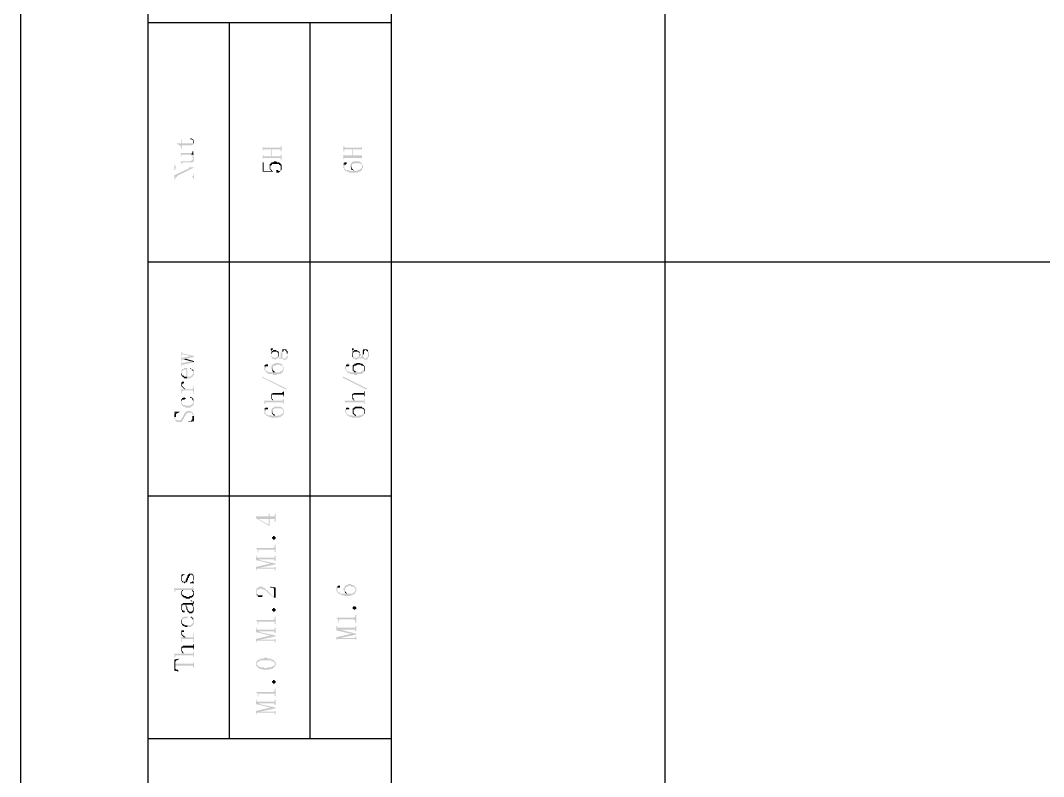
# Model space of a CAD drawing. Header units: millimetres. Extents: x 7018 to 13530, y 4187 to 5692.
# Drawn here: x 8882 to 8935.8, y 5540.1 to 5580 of the extents above; entities that cross this region are included whole.
import ezdxf

# ---------------------------------------------------------------- set-up
doc = ezdxf.new("R2010")
doc.units = ezdxf.units.MM

msp = doc.modelspace()

# ---------------------------------------------------------------- hatches: boundary and pattern name
at = {"transparency": 33554559}
for points in [[(8890.21, 5573.478), (8890.21, 5573.433), (8890.3, 5573.433), (8890.3, 5573.387), (8890.345, 5573.387), (8890.39, 5573.342), (8890.39, 5573.342), (8890.436, 5573.297), (8890.436, 5573.207), (8890.481, 5573.207), (8890.481, 5573.387), (8891.022, 5573.387), (8891.067, 5573.433), (8891.067, 5573.568), (8891.067, 5573.523), (8891.067, 5573.523), (8891.022, 5573.478), (8890.481, 5573.478), (8890.481, 5573.703), (8890.436, 5573.703), (8890.436, 5573.478)], [(8890.887, 5573.703), (8890.977, 5573.703), (8891.022, 5573.658), (8891.022, 5573.658), (8891.067, 5573.613), (8891.067, 5573.433), (8891.067, 5573.478), (8891.113, 5573.478), (8891.113, 5573.568), (8891.113, 5573.613), (8891.067, 5573.658), (8891.067, 5573.703), (8891.022, 5573.703), (8890.977, 5573.749), (8890.932, 5573.749)], [(8890.39, 5572.981), (8890.39, 5572.936), (8890.436, 5572.936), (8890.436, 5572.891), (8890.436, 5572.801), (8890.481, 5572.801), (8890.481, 5572.846), (8890.481, 5572.891), (8890.932, 5572.891), (8890.932, 5572.846), (8890.977, 5572.846), (8891.022, 5572.801), (8891.022, 5572.756), (8891.022, 5572.756), (8891.067, 5572.71), (8891.067, 5572.665), (8891.067, 5572.846), (8891.022, 5572.846), (8890.977, 5572.891), (8890.977, 5572.981)], [(8890.977, 5572.981), (8890.977, 5572.891), (8891.113, 5572.891), (8891.067, 5572.936), (8891.067, 5572.981), (8891.067, 5573.072), (8891.022, 5573.072), (8891.022, 5573.026), (8891.022, 5572.981), (8891.022, 5572.981)], [(8894.723, 5573.342), (8894.723, 5573.072), (8894.723, 5573.117), (8894.723, 5573.117), (8894.768, 5573.162), (8895.174, 5573.162), (8895.174, 5572.801), (8895.22, 5573.162), (8895.671, 5573.162), (8895.671, 5573.117), (8895.671, 5573.072), (8895.716, 5573.072), (8895.716, 5573.342), (8895.671, 5573.342), (8895.671, 5573.297), (8895.671, 5573.252), (8894.768, 5573.252), (8894.723, 5573.297)], [(8894.723, 5572.891), (8894.723, 5572.62), (8894.723, 5572.665), (8894.723, 5572.665), (8894.768, 5572.71), (8895.671, 5572.71), (8895.671, 5572.62), (8895.716, 5572.62), (8895.716, 5572.891), (8895.671, 5572.891), (8895.671, 5572.846), (8895.671, 5572.801), (8895.22, 5572.801), (8895.22, 5573.162), (8895.174, 5572.801), (8894.768, 5572.801), (8894.768, 5572.846), (8894.723, 5572.846), (8894.723, 5572.891)], [(8898.966, 5573.342), (8898.966, 5573.072), (8899.011, 5573.072), (8899.011, 5573.162), (8899.417, 5573.162), (8899.417, 5572.846), (8899.462, 5573.162), (8899.958, 5573.162), (8899.958, 5573.072), (8899.958, 5573.342), (8899.958, 5573.297), (8899.913, 5573.297), (8899.913, 5573.252), (8899.056, 5573.252), (8899.011, 5573.297), (8899.011, 5573.342), (8899.011, 5573.342)], [(8898.966, 5572.891), (8898.966, 5572.665), (8899.011, 5572.665), (8899.011, 5572.71), (8899.958, 5572.71), (8899.958, 5572.665), (8899.958, 5572.891), (8899.958, 5572.891), (8899.913, 5572.846), (8899.462, 5572.846), (8899.462, 5573.162), (8899.417, 5572.846), (8899.011, 5572.846), (8899.011, 5572.891), (8899.011, 5572.891)], [(8890.39, 5572.53), (8890.39, 5572.53), (8890.436, 5572.485), (8890.436, 5572.44), (8890.436, 5572.395), (8890.481, 5572.395), (8890.481, 5572.44), (8890.481, 5572.44), (8890.526, 5572.485), (8891.022, 5572.485), (8891.067, 5572.53), (8891.067, 5572.53), (8891.113, 5572.575), (8891.113, 5572.665), (8891.113, 5572.756), (8891.067, 5572.756), (8891.067, 5572.801), (8891.067, 5572.846), (8891.067, 5572.665), (8891.067, 5572.665), (8891.022, 5572.62), (8891.022, 5572.575), (8890.932, 5572.575), (8890.887, 5572.53)], [(8894.723, 5572.485), (8894.723, 5571.988), (8895.265, 5571.988), (8895.265, 5572.033), (8895.22, 5572.033), (8895.22, 5572.079), (8895.174, 5572.033), (8894.768, 5572.033), (8894.768, 5572.485)], [(8895.084, 5572.259), (8895.084, 5572.214), (8895.084, 5572.124), (8895.084, 5572.124), (8895.129, 5572.079), (8895.129, 5572.259), (8895.129, 5572.304), (8895.174, 5572.304), (8895.174, 5572.349), (8895.22, 5572.349), (8895.22, 5572.395), (8895.581, 5572.395), (8895.581, 5572.349), (8895.626, 5572.349), (8895.671, 5572.304), (8895.671, 5572.259), (8895.671, 5572.079), (8895.716, 5572.079), (8895.716, 5572.169), (8895.716, 5572.259), (8895.716, 5572.349), (8895.716, 5572.349), (8895.671, 5572.395), (8895.671, 5572.44), (8895.626, 5572.44), (8895.581, 5572.485), (8895.49, 5572.485), (8895.445, 5572.53), (8895.31, 5572.53), (8895.265, 5572.485), (8895.174, 5572.485), (8895.174, 5572.44), (8895.129, 5572.44), (8895.129, 5572.395), (8895.084, 5572.395), (8895.084, 5572.304), (8895.084, 5572.304)], [(8898.966, 5572.44), (8899.011, 5572.304), (8899.011, 5572.349), (8899.011, 5572.349), (8899.056, 5572.395), (8899.056, 5572.395), (8899.101, 5572.349), (8899.101, 5572.395), (8899.146, 5572.395), (8899.146, 5572.44), (8899.146, 5572.485), (8899.011, 5572.485), (8899.011, 5572.44)], [(8898.966, 5572.304), (8898.966, 5572.214), (8898.966, 5572.169), (8899.011, 5572.169), (8899.011, 5572.079), (8899.056, 5572.079), (8899.101, 5572.033), (8899.146, 5572.033), (8899.146, 5571.988), (8899.236, 5571.988), (8899.281, 5571.943), (8899.733, 5571.943), (8899.733, 5571.988), (8899.868, 5571.988), (8899.868, 5572.033), (8899.913, 5572.033), (8899.913, 5572.079), (8899.958, 5572.079), (8899.958, 5572.259), (8899.958, 5572.214), (8899.958, 5572.214), (8899.913, 5572.169), (8899.913, 5572.169), (8899.868, 5572.124), (8899.823, 5572.124), (8899.823, 5572.079), (8899.733, 5572.079), (8899.688, 5572.033), (8899.552, 5572.033), (8899.552, 5572.079), (8899.507, 5572.079), (8899.507, 5572.033), (8899.281, 5572.033), (8899.281, 5572.079), (8899.101, 5572.079), (8899.101, 5572.124), (8899.056, 5572.124), (8899.056, 5572.169), (8899.011, 5572.169), (8899.011, 5572.259), (8899.011, 5572.304), (8898.966, 5572.44), (8898.966, 5572.349), (8898.966, 5572.349)], [(8899.327, 5572.259), (8899.327, 5572.214), (8899.327, 5572.214), (8899.372, 5572.169), (8899.372, 5572.124), (8899.372, 5572.124), (8899.417, 5572.259), (8899.417, 5572.304), (8899.417, 5572.395), (8899.507, 5572.395), (8899.507, 5572.44), (8899.868, 5572.44), (8899.868, 5572.395), (8899.913, 5572.395), (8899.958, 5572.349), (8899.958, 5572.304), (8899.958, 5572.124), (8899.958, 5572.169), (8900.004, 5572.214), (8900.004, 5572.259), (8900.004, 5572.349), (8899.958, 5572.349), (8899.958, 5572.395), (8899.958, 5572.395), (8899.913, 5572.44), (8899.913, 5572.485), (8899.868, 5572.485), (8899.823, 5572.53), (8899.462, 5572.53), (8899.462, 5572.485), (8899.417, 5572.485), (8899.372, 5572.44), (8899.372, 5572.395), (8899.327, 5572.349), (8899.327, 5572.304)], [(8890.075, 5572.349), (8890.075, 5572.079), (8890.12, 5572.079), (8890.12, 5572.169), (8890.12, 5572.169), (8890.165, 5572.214), (8890.842, 5572.214), (8890.842, 5572.169), (8891.113, 5572.214), (8890.165, 5572.214), (8890.12, 5572.259), (8890.12, 5572.349)], [(8890.075, 5571.808), (8890.075, 5571.582), (8890.12, 5571.582), (8890.12, 5571.672), (8890.12, 5571.672), (8890.165, 5571.718), (8890.21, 5571.763), (8891.113, 5572.214), (8890.842, 5572.169)], [(8895.129, 5572.079), (8895.129, 5572.079), (8895.174, 5572.033), (8895.174, 5572.033), (8895.22, 5572.079), (8895.174, 5572.079), (8895.174, 5572.124), (8895.129, 5572.124), (8895.129, 5572.214), (8895.129, 5572.214)], [(8895.445, 5571.988), (8895.445, 5571.943), (8895.581, 5571.943), (8895.626, 5571.988), (8895.626, 5571.988), (8895.671, 5572.033), (8895.671, 5572.214), (8895.671, 5572.169), (8895.671, 5572.079), (8895.671, 5572.079), (8895.626, 5572.033), (8895.536, 5572.033), (8895.536, 5572.079), (8895.445, 5572.079), (8895.445, 5572.033)], [(8899.372, 5572.124), (8899.417, 5572.079), (8899.462, 5572.079), (8899.507, 5572.033), (8899.507, 5572.079), (8899.507, 5572.079), (8899.462, 5572.124), (8899.462, 5572.124), (8899.417, 5572.169), (8899.417, 5572.259), (8899.417, 5572.259)], [(8890.165, 5571.718), (8891.022, 5571.718), (8891.067, 5571.672), (8891.067, 5571.582), (8891.113, 5571.582), (8891.113, 5571.853), (8891.067, 5571.853), (8891.067, 5571.763), (8891.022, 5571.763), (8891.022, 5571.718), (8890.21, 5571.718), (8890.21, 5571.763)], [(8890.436, 5562.511), (8890.436, 5562.285), (8890.481, 5562.285), (8890.481, 5562.33), (8890.481, 5562.375), (8890.526, 5562.375), (8890.932, 5562.285), (8890.932, 5562.285), (8891.113, 5562.24), (8891.113, 5562.285), (8890.526, 5562.42), (8890.526, 5562.42), (8890.481, 5562.465), (8890.481, 5562.511)], [(8890.436, 5562.24), (8890.436, 5562.014), (8890.481, 5562.014), (8890.481, 5562.059), (8890.481, 5562.104), (8890.571, 5562.104), (8890.661, 5562.15), (8891.113, 5562.24), (8890.932, 5562.285), (8890.526, 5562.195), (8890.481, 5562.195), (8890.481, 5562.24), (8890.481, 5562.24)], [(8895.129, 5562.646), (8895.129, 5562.646), (8895.174, 5562.601), (8895.174, 5562.556), (8895.22, 5562.511), (8895.22, 5562.601), (8895.22, 5562.601), (8895.265, 5562.646), (8895.265, 5562.691), (8895.174, 5562.691)], [(8895.174, 5562.24), (8895.22, 5562.195), (8895.22, 5562.15), (8895.31, 5562.15), (8895.355, 5562.104), (8895.4, 5562.104), (8895.445, 5562.15), (8895.49, 5562.15), (8895.536, 5562.195), (8895.581, 5562.195), (8895.581, 5562.15), (8895.716, 5562.15), (8895.716, 5562.195), (8895.761, 5562.195), (8895.761, 5562.15), (8895.761, 5562.15), (8895.806, 5562.104), (8895.851, 5562.104), (8895.897, 5562.059), (8895.897, 5562.104), (8895.942, 5562.104), (8895.987, 5562.15), (8895.987, 5562.15), (8896.032, 5562.195), (8896.032, 5562.24), (8896.032, 5562.375), (8896.032, 5562.42), (8896.032, 5562.511), (8896.032, 5562.556), (8896.032, 5562.375), (8896.032, 5562.33), (8895.987, 5562.285), (8895.987, 5562.24), (8895.987, 5562.24), (8895.942, 5562.195), (8895.942, 5562.195), (8895.897, 5562.15), (8895.806, 5562.15), (8895.806, 5562.195), (8895.761, 5562.195), (8895.761, 5562.24), (8895.761, 5562.646), (8895.716, 5562.601), (8895.716, 5562.511), (8895.716, 5562.465), (8895.671, 5562.465), (8895.671, 5562.375), (8895.671, 5562.33), (8895.671, 5562.24), (8895.671, 5562.195), (8895.581, 5562.195), (8895.581, 5562.24), (8895.536, 5562.24), (8895.536, 5562.375), (8895.536, 5562.33), (8895.536, 5562.285), (8895.536, 5562.285), (8895.49, 5562.24), (8895.445, 5562.24), (8895.445, 5562.195), (8895.31, 5562.195), (8895.265, 5562.24), (8895.22, 5562.24), (8895.22, 5562.285), (8895.22, 5562.285), (8895.174, 5562.33), (8895.174, 5562.375)], [(8895.174, 5562.375), (8895.174, 5562.33), (8895.174, 5562.24), (8895.174, 5562.375), (8895.174, 5562.375), (8895.22, 5562.42), (8895.22, 5562.465), (8895.22, 5562.465), (8895.265, 5562.511), (8895.49, 5562.511), (8895.49, 5562.465), (8895.536, 5562.465), (8895.536, 5562.375), (8895.536, 5562.24), (8895.581, 5562.285), (8895.581, 5562.375), (8895.581, 5562.465), (8895.581, 5562.465), (8895.536, 5562.511), (8895.536, 5562.556), (8895.445, 5562.556), (8895.445, 5562.601), (8895.265, 5562.601), (8895.265, 5562.556), (8895.22, 5562.556), (8895.22, 5562.601), (8895.22, 5562.511), (8895.174, 5562.511), (8895.174, 5562.465)], [(8895.761, 5562.646), (8895.761, 5562.24), (8895.761, 5562.285), (8895.761, 5562.375), (8895.761, 5562.42), (8895.761, 5562.511), (8895.806, 5562.511), (8895.806, 5562.556), (8895.806, 5562.556), (8895.851, 5562.601), (8895.897, 5562.601), (8895.942, 5562.556), (8895.942, 5562.556), (8895.987, 5562.511), (8895.987, 5562.42), (8896.032, 5562.42), (8896.032, 5562.375), (8896.032, 5562.556), (8895.987, 5562.556), (8895.987, 5562.601), (8895.987, 5562.601), (8895.942, 5562.646)], [(8899.417, 5562.646), (8899.417, 5562.601), (8899.417, 5562.601), (8899.462, 5562.556), (8899.462, 5562.511), (8899.462, 5562.601), (8899.507, 5562.601), (8899.507, 5562.646), (8899.507, 5562.691), (8899.417, 5562.691)], [(8899.417, 5562.375), (8899.417, 5562.33), (8899.417, 5562.24), (8899.462, 5562.24), (8899.462, 5562.375), (8899.462, 5562.465), (8899.507, 5562.465), (8899.507, 5562.511), (8899.733, 5562.511), (8899.778, 5562.465), (8899.778, 5562.465), (8899.823, 5562.42), (8899.823, 5562.375), (8899.823, 5562.24), (8899.823, 5562.285), (8899.823, 5562.285), (8899.868, 5562.33), (8899.868, 5562.375), (8899.868, 5562.375), (8899.823, 5562.42), (8899.823, 5562.465), (8899.823, 5562.511), (8899.778, 5562.511), (8899.778, 5562.556), (8899.733, 5562.556), (8899.688, 5562.601), (8899.552, 5562.601), (8899.507, 5562.556), (8899.462, 5562.556), (8899.462, 5562.601), (8899.462, 5562.511), (8899.462, 5562.465), (8899.417, 5562.465)], [(8899.462, 5562.24), (8899.462, 5562.195), (8899.462, 5562.195), (8899.507, 5562.15), (8899.597, 5562.15), (8899.597, 5562.104), (8899.688, 5562.104), (8899.688, 5562.15), (8899.778, 5562.15), (8899.778, 5562.195), (8899.823, 5562.195), (8899.823, 5562.15), (8899.958, 5562.15), (8900.004, 5562.195), (8900.004, 5562.15), (8900.049, 5562.15), (8900.049, 5562.104), (8900.139, 5562.104), (8900.139, 5562.059), (8900.184, 5562.104), (8900.229, 5562.104), (8900.229, 5562.15), (8900.274, 5562.15), (8900.274, 5562.195), (8900.274, 5562.24), (8900.32, 5562.24), (8900.32, 5562.375), (8900.32, 5562.42), (8900.32, 5562.511), (8900.274, 5562.511), (8900.274, 5562.556), (8900.274, 5562.375), (8900.274, 5562.285), (8900.274, 5562.285), (8900.229, 5562.24), (8900.229, 5562.195), (8900.184, 5562.195), (8900.184, 5562.15), (8900.094, 5562.15), (8900.049, 5562.195), (8900.049, 5562.24), (8900.004, 5562.24), (8900.004, 5562.646), (8900.004, 5562.601), (8900.004, 5562.601), (8899.958, 5562.556), (8899.958, 5562.511), (8899.958, 5562.465), (8899.958, 5562.375), (8899.958, 5562.33), (8899.958, 5562.33), (8899.913, 5562.285), (8899.913, 5562.24), (8899.913, 5562.195), (8899.868, 5562.195), (8899.823, 5562.24), (8899.823, 5562.375), (8899.823, 5562.33), (8899.823, 5562.33), (8899.778, 5562.285), (8899.778, 5562.24), (8899.733, 5562.24), (8899.688, 5562.195), (8899.552, 5562.195), (8899.552, 5562.24), (8899.507, 5562.24), (8899.462, 5562.285), (8899.462, 5562.375)], [(8900.004, 5562.646), (8900.004, 5562.24), (8900.004, 5562.285), (8900.004, 5562.375), (8900.049, 5562.375), (8900.049, 5562.42), (8900.049, 5562.511), (8900.049, 5562.556), (8900.094, 5562.556), (8900.094, 5562.601), (8900.184, 5562.601), (8900.184, 5562.556), (8900.229, 5562.556), (8900.229, 5562.511), (8900.274, 5562.511), (8900.274, 5562.42), (8900.274, 5562.375), (8900.274, 5562.556), (8900.274, 5562.601), (8900.229, 5562.601), (8900.229, 5562.646), (8900.049, 5562.646)], [(8890.436, 5561.969), (8890.436, 5561.743), (8890.481, 5561.743), (8890.481, 5561.788), (8890.481, 5561.834), (8890.571, 5561.834), (8891.113, 5561.969), (8890.932, 5562.014), (8890.526, 5561.924), (8890.481, 5561.924), (8890.481, 5561.969), (8890.481, 5561.969)], [(8890.571, 5562.104), (8890.932, 5562.014), (8890.932, 5562.014), (8891.113, 5561.969), (8891.113, 5562.014), (8890.661, 5562.15)], [(8894.813, 5561.788), (8894.859, 5561.653), (8894.859, 5561.698), (8894.859, 5561.743), (8894.994, 5561.743), (8894.994, 5561.788), (8894.994, 5561.834), (8894.994, 5561.834), (8894.949, 5561.879), (8894.949, 5561.879), (8894.904, 5561.834), (8894.859, 5561.834)], [(8894.813, 5561.698), (8894.813, 5561.608), (8894.813, 5561.563), (8894.813, 5561.563), (8894.859, 5561.518), (8894.859, 5561.473), (8894.904, 5561.473), (8894.904, 5561.427), (8894.949, 5561.427), (8894.949, 5561.382), (8895.039, 5561.382), (8895.039, 5561.337), (8895.265, 5561.337), (8895.31, 5561.292), (8895.445, 5561.292), (8895.49, 5561.337), (8895.671, 5561.337), (8895.671, 5561.382), (8895.716, 5561.382), (8895.761, 5561.427), (8895.761, 5561.427), (8895.806, 5561.473), (8895.806, 5561.653), (8895.806, 5561.608), (8895.806, 5561.563), (8895.761, 5561.563), (8895.761, 5561.518), (8895.716, 5561.518), (8895.716, 5561.473), (8895.626, 5561.473), (8895.626, 5561.427), (8895.4, 5561.427), (8895.355, 5561.473), (8895.355, 5561.427), (8895.039, 5561.427), (8894.994, 5561.473), (8894.949, 5561.473), (8894.904, 5561.518), (8894.904, 5561.518), (8894.859, 5561.563), (8894.859, 5561.653), (8894.859, 5561.653), (8894.813, 5561.788)], [(8895.174, 5561.653), (8895.174, 5561.563), (8895.22, 5561.563), (8895.22, 5561.518), (8895.22, 5561.473), (8895.265, 5561.653), (8895.265, 5561.743), (8895.265, 5561.743), (8895.31, 5561.788), (8895.4, 5561.788), (8895.445, 5561.834), (8895.626, 5561.834), (8895.671, 5561.788), (8895.761, 5561.788), (8895.761, 5561.743), (8895.806, 5561.743), (8895.806, 5561.653), (8895.806, 5561.473), (8895.806, 5561.563), (8895.851, 5561.563), (8895.851, 5561.653), (8895.851, 5561.698), (8895.851, 5561.698), (8895.806, 5561.743), (8895.806, 5561.788), (8895.761, 5561.788), (8895.761, 5561.834), (8895.716, 5561.834), (8895.716, 5561.879), (8895.626, 5561.879), (8895.581, 5561.924), (8895.4, 5561.924), (8895.355, 5561.879), (8895.31, 5561.879), (8895.265, 5561.834), (8895.22, 5561.834), (8895.22, 5561.788), (8895.22, 5561.788), (8895.174, 5561.743), (8895.174, 5561.698), (8895.174, 5561.698)], [(8899.056, 5561.698), (8899.056, 5561.608), (8899.056, 5561.608), (8899.101, 5561.563), (8899.101, 5561.518), (8899.146, 5561.518), (8899.146, 5561.473), (8899.146, 5561.473), (8899.191, 5561.427), (8899.191, 5561.427), (8899.236, 5561.382), (8899.281, 5561.382), (8899.327, 5561.337), (8899.507, 5561.337), (8899.552, 5561.292), (8899.688, 5561.292), (8899.733, 5561.337), (8899.913, 5561.337), (8899.958, 5561.382), (8900.004, 5561.382), (8900.004, 5561.427), (8900.049, 5561.427), (8900.049, 5561.473), (8900.049, 5561.653), (8900.049, 5561.608), (8900.049, 5561.563), (8900.049, 5561.563), (8900.004, 5561.518), (8900.004, 5561.518), (8899.958, 5561.473), (8899.913, 5561.473), (8899.868, 5561.427), (8899.643, 5561.427), (8899.643, 5561.473), (8899.597, 5561.427), (8899.281, 5561.427), (8899.281, 5561.473), (8899.191, 5561.473), (8899.191, 5561.518), (8899.146, 5561.518), (8899.146, 5561.563), (8899.101, 5561.563), (8899.101, 5561.653), (8899.101, 5561.788), (8899.101, 5561.788), (8899.056, 5561.743)], [(8899.101, 5561.788), (8899.101, 5561.653), (8899.101, 5561.698), (8899.101, 5561.743), (8899.236, 5561.743), (8899.281, 5561.788), (8899.281, 5561.834), (8899.236, 5561.834), (8899.236, 5561.879), (8899.191, 5561.879), (8899.191, 5561.834), (8899.101, 5561.834)], [(8899.462, 5561.653), (8899.462, 5561.563), (8899.462, 5561.518), (8899.507, 5561.518), (8899.507, 5561.473), (8899.507, 5561.653), (8899.507, 5561.743), (8899.552, 5561.743), (8899.552, 5561.788), (8899.643, 5561.788), (8899.688, 5561.834), (8899.868, 5561.834), (8899.913, 5561.788), (8900.004, 5561.788), (8900.049, 5561.743), (8900.049, 5561.653), (8900.049, 5561.473), (8900.094, 5561.518), (8900.094, 5561.563), (8900.094, 5561.653), (8900.094, 5561.698), (8900.094, 5561.743), (8900.094, 5561.743), (8900.049, 5561.788), (8900.049, 5561.788), (8900.004, 5561.834), (8900.004, 5561.834), (8899.958, 5561.879), (8899.868, 5561.879), (8899.868, 5561.924), (8899.643, 5561.924), (8899.643, 5561.879), (8899.552, 5561.879), (8899.552, 5561.834), (8899.507, 5561.834), (8899.462, 5561.788), (8899.462, 5561.698), (8899.462, 5561.698)], [(8890.436, 5561.518), (8890.436, 5561.382), (8890.436, 5561.427), (8890.481, 5561.427), (8890.481, 5561.473), (8890.481, 5561.518), (8890.526, 5561.518), (8890.571, 5561.563), (8890.706, 5561.563), (8890.706, 5561.202), (8890.752, 5561.112), (8890.932, 5561.112), (8890.932, 5561.157), (8890.977, 5561.157), (8891.022, 5561.202), (8891.022, 5561.202), (8891.067, 5561.247), (8891.067, 5561.292), (8891.113, 5561.292), (8891.113, 5561.382), (8891.113, 5561.427), (8891.113, 5561.473), (8891.067, 5561.518), (8891.067, 5561.563), (8891.067, 5561.427), (8891.067, 5561.337), (8891.022, 5561.337), (8891.022, 5561.292), (8891.022, 5561.292), (8890.977, 5561.247), (8890.932, 5561.247), (8890.932, 5561.202), (8890.752, 5561.202), (8890.752, 5561.653), (8890.571, 5561.653), (8890.571, 5561.608), (8890.481, 5561.608), (8890.481, 5561.563), (8890.481, 5561.563)], [(8890.436, 5561.382), (8890.436, 5561.292), (8890.436, 5561.247), (8890.481, 5561.247), (8890.481, 5561.202), (8890.526, 5561.202), (8890.526, 5561.157), (8890.571, 5561.157), (8890.571, 5561.112), (8890.752, 5561.112), (8890.706, 5561.202), (8890.571, 5561.202), (8890.571, 5561.247), (8890.526, 5561.247), (8890.481, 5561.292), (8890.481, 5561.382), (8890.436, 5561.382), (8890.436, 5561.518), (8890.436, 5561.473), (8890.436, 5561.427)], [(8890.887, 5561.608), (8890.977, 5561.608), (8890.977, 5561.563), (8891.022, 5561.563), (8891.022, 5561.518), (8891.022, 5561.518), (8891.067, 5561.473), (8891.067, 5561.427), (8891.067, 5561.563), (8891.022, 5561.563), (8891.022, 5561.608), (8890.977, 5561.608), (8890.932, 5561.653), (8890.932, 5561.653)], [(8895.987, 5560.57), (8895.942, 5560.525), (8894.678, 5561.157), (8894.678, 5561.202)], [(8895.22, 5561.473), (8895.265, 5561.473), (8895.265, 5561.427), (8895.355, 5561.427), (8895.355, 5561.473), (8895.31, 5561.473), (8895.31, 5561.518), (8895.265, 5561.518), (8895.265, 5561.608), (8895.265, 5561.653)], [(8900.229, 5560.57), (8900.184, 5560.525), (8898.92, 5561.157), (8898.966, 5561.202)], [(8899.507, 5561.473), (8899.507, 5561.473), (8899.552, 5561.427), (8899.597, 5561.427), (8899.643, 5561.473), (8899.597, 5561.473), (8899.552, 5561.518), (8899.552, 5561.518), (8899.507, 5561.563), (8899.507, 5561.608), (8899.507, 5561.653)], [(8890.39, 5560.525), (8890.39, 5560.525), (8890.436, 5560.48), (8890.436, 5560.435), (8890.436, 5560.344), (8890.436, 5560.299), (8890.481, 5560.299), (8890.481, 5560.435), (8890.481, 5560.435), (8890.526, 5560.48), (8891.022, 5560.48), (8891.067, 5560.435), (8891.067, 5560.299), (8891.113, 5560.299), (8891.113, 5560.705), (8891.067, 5560.705), (8891.067, 5560.57), (8891.022, 5560.57), (8891.022, 5560.525), (8890.706, 5560.525), (8890.661, 5560.57), (8890.616, 5560.57), (8890.616, 5560.525)], [(8890.436, 5560.796), (8890.436, 5560.75), (8890.436, 5560.705), (8890.481, 5560.66), (8890.481, 5560.796), (8890.481, 5560.796), (8890.526, 5560.841), (8890.571, 5560.841), (8890.571, 5560.886), (8890.571, 5560.931), (8890.481, 5560.931), (8890.436, 5560.886), (8890.436, 5560.841)], [(8890.481, 5560.66), (8890.481, 5560.66), (8890.526, 5560.615), (8890.526, 5560.615), (8890.571, 5560.57), (8890.571, 5560.57), (8890.616, 5560.525), (8890.616, 5560.57), (8890.616, 5560.57), (8890.571, 5560.615), (8890.571, 5560.615), (8890.526, 5560.66), (8890.526, 5560.66), (8890.481, 5560.705), (8890.481, 5560.75), (8890.481, 5560.796)], [(8890.436, 5559.893), (8890.436, 5559.803), (8890.436, 5559.758), (8890.436, 5559.893), (8890.436, 5559.893), (8890.481, 5559.938), (8890.481, 5559.983), (8890.616, 5559.983), (8890.616, 5560.028), (8890.661, 5560.028), (8890.661, 5560.073), (8890.616, 5560.073), (8890.616, 5560.119), (8890.571, 5560.119), (8890.526, 5560.073), (8890.481, 5560.073), (8890.481, 5560.028), (8890.436, 5560.028), (8890.436, 5559.938), (8890.436, 5559.938)], [(8890.887, 5560.119), (8890.887, 5560.119), (8890.932, 5560.073), (8890.977, 5560.073), (8891.022, 5560.028), (8891.022, 5559.983), (8891.067, 5559.938), (8891.067, 5559.893), (8891.067, 5560.028), (8891.022, 5560.073), (8891.022, 5560.073), (8890.977, 5560.119), (8890.932, 5560.119), (8890.887, 5560.164)], [(8895.174, 5560.164), (8895.174, 5560.119), (8895.174, 5560.028), (8895.174, 5560.028), (8895.22, 5559.983), (8895.22, 5559.983), (8895.265, 5559.938), (8895.265, 5559.983), (8895.265, 5560.028), (8895.22, 5560.028), (8895.22, 5560.073), (8895.22, 5560.299), (8895.174, 5560.299), (8895.174, 5560.254), (8895.174, 5560.209)], [(8895.22, 5560.299), (8895.22, 5560.164), (8895.22, 5560.209), (8895.22, 5560.254), (8895.806, 5560.254), (8895.806, 5560.164), (8895.851, 5560.164), (8895.851, 5560.435), (8895.806, 5560.435), (8895.806, 5560.389), (8895.761, 5560.389), (8895.761, 5560.344), (8895.265, 5560.344)], [(8899.417, 5560.164), (8899.417, 5560.119), (8899.417, 5560.073), (8899.462, 5560.028), (8899.462, 5559.983), (8899.507, 5559.983), (8899.507, 5559.938), (8899.552, 5559.938), (8899.552, 5559.983), (8899.507, 5559.983), (8899.507, 5560.028), (8899.507, 5560.073), (8899.462, 5560.073), (8899.462, 5560.299), (8899.462, 5560.299), (8899.417, 5560.254), (8899.417, 5560.209)], [(8899.462, 5560.299), (8899.462, 5560.164), (8899.462, 5560.209), (8899.462, 5560.209), (8899.507, 5560.254), (8900.049, 5560.254), (8900.049, 5560.164), (8900.094, 5560.164), (8900.094, 5560.435), (8900.049, 5560.435), (8900.049, 5560.389), (8900.049, 5560.344), (8899.507, 5560.344), (8899.507, 5560.299)], [(8890.436, 5559.758), (8890.481, 5559.712), (8890.481, 5559.667), (8890.526, 5559.667), (8890.526, 5559.622), (8890.616, 5559.622), (8890.661, 5559.577), (8890.932, 5559.577), (8890.932, 5559.622), (8890.977, 5559.622), (8891.022, 5559.667), (8891.067, 5559.667), (8891.067, 5559.712), (8891.067, 5559.758), (8891.113, 5559.803), (8891.113, 5559.893), (8891.113, 5559.983), (8891.067, 5559.983), (8891.067, 5560.028), (8891.067, 5559.893), (8891.067, 5559.848), (8891.067, 5559.803), (8891.022, 5559.758), (8890.977, 5559.758), (8890.977, 5559.712), (8890.932, 5559.712), (8890.887, 5559.667), (8890.661, 5559.667), (8890.616, 5559.712), (8890.526, 5559.712), (8890.526, 5559.758), (8890.481, 5559.758), (8890.481, 5559.803), (8890.481, 5559.848), (8890.436, 5559.893)], [(8894.768, 5559.938), (8894.768, 5559.893), (8894.813, 5559.893), (8894.813, 5559.848), (8894.813, 5559.758), (8894.859, 5559.758), (8894.859, 5559.803), (8894.859, 5559.848), (8895.806, 5559.848), (8895.806, 5559.758), (8895.851, 5559.758), (8895.851, 5560.028), (8895.806, 5560.028), (8895.806, 5559.983), (8895.806, 5559.983), (8895.761, 5559.938), (8895.31, 5559.938), (8895.265, 5559.983), (8895.265, 5559.938)], [(8894.813, 5559.532), (8894.859, 5559.396), (8894.859, 5559.442), (8894.859, 5559.487), (8894.994, 5559.487), (8894.994, 5559.532), (8894.994, 5559.577), (8894.859, 5559.577), (8894.859, 5559.532)], [(8894.813, 5559.396), (8894.813, 5559.306), (8894.813, 5559.261), (8894.859, 5559.261), (8894.859, 5559.216), (8894.859, 5559.216), (8894.904, 5559.171), (8894.904, 5559.171), (8894.949, 5559.126), (8894.994, 5559.126), (8895.039, 5559.081), (8895.129, 5559.081), (8895.174, 5559.035), (8895.536, 5559.035), (8895.581, 5559.081), (8895.671, 5559.081), (8895.716, 5559.126), (8895.716, 5559.126), (8895.761, 5559.171), (8895.806, 5559.171), (8895.806, 5559.351), (8895.806, 5559.306), (8895.806, 5559.306), (8895.761, 5559.261), (8895.761, 5559.261), (8895.716, 5559.216), (8895.671, 5559.216), (8895.671, 5559.171), (8895.536, 5559.171), (8895.49, 5559.126), (8895.4, 5559.126), (8895.4, 5559.171), (8895.355, 5559.171), (8895.355, 5559.126), (8895.22, 5559.126), (8895.174, 5559.171), (8894.994, 5559.171), (8894.949, 5559.216), (8894.904, 5559.216), (8894.904, 5559.261), (8894.859, 5559.306), (8894.859, 5559.351), (8894.859, 5559.396), (8894.813, 5559.532), (8894.813, 5559.487), (8894.813, 5559.442)], [(8895.174, 5559.396), (8895.174, 5559.306), (8895.174, 5559.306), (8895.22, 5559.261), (8895.22, 5559.216), (8895.22, 5559.216), (8895.265, 5559.396), (8895.265, 5559.442), (8895.265, 5559.487), (8895.31, 5559.487), (8895.355, 5559.532), (8895.716, 5559.532), (8895.716, 5559.487), (8895.761, 5559.487), (8895.806, 5559.442), (8895.806, 5559.216), (8895.806, 5559.261), (8895.806, 5559.261), (8895.851, 5559.306), (8895.851, 5559.396), (8895.851, 5559.442), (8895.806, 5559.442), (8895.806, 5559.532), (8895.761, 5559.532), (8895.761, 5559.577), (8895.716, 5559.577), (8895.671, 5559.622), (8895.31, 5559.622), (8895.31, 5559.577), (8895.265, 5559.577), (8895.22, 5559.532), (8895.22, 5559.487), (8895.174, 5559.487)], [(8899.011, 5559.938), (8899.011, 5559.938), (8899.056, 5559.893), (8899.056, 5559.848), (8899.101, 5559.848), (8899.101, 5559.758), (8899.101, 5559.803), (8899.101, 5559.803), (8899.146, 5559.848), (8900.049, 5559.848), (8900.049, 5559.758), (8900.094, 5559.758), (8900.094, 5560.028), (8900.049, 5560.028), (8900.049, 5559.983), (8900.049, 5559.938), (8899.552, 5559.938), (8899.552, 5559.983), (8899.552, 5559.938)], [(8899.056, 5559.396), (8899.056, 5559.306), (8899.101, 5559.306), (8899.101, 5559.261), (8899.101, 5559.261), (8899.146, 5559.216), (8899.146, 5559.171), (8899.191, 5559.171), (8899.191, 5559.126), (8899.281, 5559.126), (8899.281, 5559.081), (8899.417, 5559.081), (8899.417, 5559.035), (8899.823, 5559.035), (8899.823, 5559.081), (8899.958, 5559.081), (8899.958, 5559.126), (8900.004, 5559.126), (8900.004, 5559.171), (8900.049, 5559.171), (8900.049, 5559.351), (8900.049, 5559.306), (8900.049, 5559.261), (8900.004, 5559.261), (8900.004, 5559.216), (8899.958, 5559.216), (8899.913, 5559.171), (8899.778, 5559.171), (8899.778, 5559.126), (8899.688, 5559.126), (8899.643, 5559.171), (8899.643, 5559.171), (8899.597, 5559.126), (8899.462, 5559.126), (8899.462, 5559.171), (8899.236, 5559.171), (8899.236, 5559.216), (8899.191, 5559.216), (8899.146, 5559.261), (8899.146, 5559.306), (8899.101, 5559.306), (8899.101, 5559.351), (8899.101, 5559.532), (8899.101, 5559.487), (8899.056, 5559.487), (8899.056, 5559.442)], [(8899.101, 5559.532), (8899.101, 5559.396), (8899.101, 5559.442), (8899.101, 5559.442), (8899.146, 5559.487), (8899.281, 5559.487), (8899.281, 5559.532), (8899.281, 5559.532), (8899.236, 5559.577), (8899.146, 5559.577)], [(8899.462, 5559.396), (8899.462, 5559.306), (8899.462, 5559.261), (8899.462, 5559.261), (8899.507, 5559.216), (8899.507, 5559.396), (8899.507, 5559.442), (8899.507, 5559.442), (8899.552, 5559.487), (8899.597, 5559.487), (8899.597, 5559.532), (8899.958, 5559.532), (8900.004, 5559.487), (8900.049, 5559.487), (8900.049, 5559.442), (8900.049, 5559.216), (8900.094, 5559.261), (8900.094, 5559.306), (8900.094, 5559.396), (8900.094, 5559.442), (8900.094, 5559.487), (8900.049, 5559.532), (8900.049, 5559.532), (8900.004, 5559.577), (8899.958, 5559.577), (8899.958, 5559.622), (8899.597, 5559.622), (8899.552, 5559.577), (8899.507, 5559.577), (8899.507, 5559.532), (8899.462, 5559.532), (8899.462, 5559.487)], [(8890.075, 5559.081), (8890.075, 5558.99), (8890.075, 5558.99), (8890.12, 5558.945), (8890.12, 5558.9), (8890.12, 5558.9), (8890.165, 5558.855), (8890.165, 5558.855), (8890.21, 5558.81), (8890.436, 5558.81), (8890.481, 5558.855), (8890.481, 5558.9), (8890.526, 5558.9), (8890.526, 5558.945), (8890.526, 5558.945), (8890.571, 5558.99), (8890.571, 5559.035), (8890.616, 5559.081), (8890.616, 5559.126), (8890.661, 5559.126), (8890.661, 5559.216), (8890.706, 5559.216), (8890.706, 5559.261), (8890.752, 5559.261), (8890.752, 5559.306), (8890.977, 5559.306), (8890.977, 5559.261), (8891.022, 5559.261), (8891.022, 5559.216), (8891.067, 5559.216), (8891.067, 5559.126), (8891.067, 5558.945), (8891.067, 5558.99), (8891.113, 5559.035), (8891.113, 5559.126), (8891.113, 5559.216), (8891.067, 5559.216), (8891.067, 5559.261), (8891.067, 5559.261), (8891.022, 5559.306), (8891.022, 5559.351), (8890.932, 5559.351), (8890.932, 5559.396), (8890.752, 5559.396), (8890.706, 5559.351), (8890.661, 5559.351), (8890.661, 5559.306), (8890.616, 5559.306), (8890.616, 5559.261), (8890.571, 5559.261), (8890.571, 5559.171), (8890.526, 5559.171), (8890.526, 5559.081), (8890.481, 5559.035), (8890.481, 5558.99), (8890.436, 5558.99), (8890.436, 5558.945), (8890.436, 5558.945), (8890.39, 5558.9), (8890.21, 5558.9), (8890.165, 5558.945), (8890.12, 5558.945), (8890.12, 5559.035), (8890.12, 5559.216), (8890.075, 5559.216), (8890.075, 5559.126), (8890.075, 5559.126)], [(8890.075, 5559.351), (8890.075, 5559.306), (8890.12, 5559.306), (8890.12, 5559.126), (8890.12, 5559.216), (8890.165, 5559.216), (8890.165, 5559.261), (8890.21, 5559.261), (8890.255, 5559.306), (8890.3, 5559.306), (8890.345, 5559.351), (8890.3, 5559.351)], [(8890.797, 5558.81), (8890.797, 5558.81), (8891.113, 5558.855), (8891.113, 5558.855), (8891.067, 5558.9), (8891.067, 5559.035), (8891.067, 5558.99), (8891.022, 5558.99), (8891.022, 5558.945), (8890.977, 5558.945), (8890.977, 5558.9), (8890.977, 5558.9), (8890.932, 5558.855), (8890.842, 5558.855)], [(8895.22, 5559.216), (8895.265, 5559.216), (8895.265, 5559.171), (8895.31, 5559.171), (8895.355, 5559.126), (8895.355, 5559.216), (8895.31, 5559.216), (8895.265, 5559.261), (8895.265, 5559.306), (8895.265, 5559.396)], [(8899.507, 5559.216), (8899.507, 5559.216), (8899.552, 5559.171), (8899.552, 5559.171), (8899.597, 5559.126), (8899.643, 5559.171), (8899.597, 5559.216), (8899.552, 5559.216), (8899.552, 5559.261), (8899.552, 5559.261), (8899.507, 5559.306), (8899.507, 5559.396)], [(8894.362, 5553.845), (8894.362, 5553.755), (8895.039, 5553.349), (8895.084, 5553.349), (8895.084, 5553.71), (8895.355, 5553.71), (8895.355, 5553.574), (8895.4, 5553.574), (8895.4, 5553.981), (8895.355, 5553.981), (8895.355, 5553.89), (8895.355, 5553.845), (8895.084, 5553.845), (8895.084, 5553.981), (8895.039, 5553.981), (8895.039, 5553.394), (8894.497, 5553.71), (8894.497, 5553.71)], [(8894.362, 5553.845), (8894.497, 5553.71), (8895.039, 5553.71), (8895.039, 5553.394), (8895.039, 5553.845)], [(8895.4, 5552.717), (8895.4, 5552.672), (8895.4, 5552.672), (8895.355, 5552.627), (8895.265, 5552.627), (8895.265, 5552.672), (8895.22, 5552.672), (8895.22, 5552.717), (8895.22, 5552.762), (8895.265, 5552.762), (8895.265, 5552.807), (8895.355, 5552.807), (8895.355, 5552.762), (8895.4, 5552.762), (8895.4, 5552.717)], [(8894.362, 5552.175), (8894.362, 5552.175), (8894.407, 5552.13), (8894.407, 5552.13), (8894.452, 5552.085), (8894.452, 5552.04), (8894.452, 5551.95), (8894.497, 5551.95), (8894.497, 5552.085), (8895.355, 5552.085), (8895.355, 5552.04), (8895.355, 5551.95), (8895.4, 5551.95), (8895.4, 5552.356), (8895.355, 5552.356), (8895.355, 5552.266), (8895.355, 5552.22), (8895.31, 5552.22), (8895.265, 5552.175)], [(8894.362, 5551.769), (8894.362, 5551.543), (8895.129, 5551.363), (8895.129, 5551.363), (8895.4, 5551.318), (8895.4, 5551.363), (8894.543, 5551.543), (8894.543, 5551.589), (8894.452, 5551.679), (8894.407, 5551.679), (8894.407, 5551.769)], [(8894.452, 5551.679), (8894.543, 5551.589), (8895.31, 5551.589), (8895.355, 5551.543), (8895.355, 5551.498), (8895.4, 5551.498), (8895.4, 5551.769), (8895.355, 5551.769), (8895.355, 5551.724), (8895.355, 5551.679), (8895.31, 5551.679)], [(8894.362, 5551.182), (8894.362, 5551.002), (8894.407, 5551.002), (8894.407, 5551.047), (8894.407, 5551.092), (8894.452, 5551.092), (8894.543, 5551.137), (8895.4, 5551.318), (8895.129, 5551.363)], [(8894.452, 5551.092), (8895.355, 5551.092), (8895.355, 5551.002), (8895.4, 5551.002), (8895.4, 5551.182), (8895.355, 5551.182), (8895.355, 5551.137), (8894.543, 5551.137)], [(8890.436, 5550.776), (8890.436, 5550.731), (8890.481, 5550.415), (8890.481, 5550.596), (8890.481, 5550.641), (8890.481, 5550.686), (8890.526, 5550.731), (8890.526, 5550.731), (8890.571, 5550.776), (8890.616, 5550.776), (8890.616, 5550.821)], [(8890.436, 5550.596), (8890.436, 5550.505), (8890.436, 5550.46), (8890.481, 5550.415), (8890.436, 5550.731), (8890.436, 5550.686)], [(8890.481, 5550.415), (8890.481, 5550.37), (8890.571, 5550.37), (8890.571, 5550.325), (8890.616, 5550.325), (8890.661, 5550.37), (8890.706, 5550.37), (8890.752, 5550.415), (8890.752, 5550.46), (8890.752, 5550.46), (8890.797, 5550.505), (8890.797, 5550.551), (8890.797, 5550.596), (8890.842, 5550.596), (8890.842, 5550.686), (8890.842, 5550.686), (8890.887, 5550.731), (8890.887, 5550.776), (8891.022, 5550.776), (8891.022, 5550.731), (8891.067, 5550.731), (8891.067, 5550.686), (8891.067, 5550.415), (8891.067, 5550.46), (8891.113, 5550.505), (8891.113, 5550.596), (8891.113, 5550.731), (8891.067, 5550.731), (8891.067, 5550.776), (8891.067, 5550.776), (8891.022, 5550.821), (8890.842, 5550.821), (8890.797, 5550.776), (8890.797, 5550.776), (8890.752, 5550.731), (8890.752, 5550.686), (8890.752, 5550.641), (8890.706, 5550.596), (8890.706, 5550.551), (8890.706, 5550.505), (8890.661, 5550.505), (8890.661, 5550.415), (8890.526, 5550.415), (8890.481, 5550.46), (8890.481, 5550.505), (8890.481, 5550.596)], [(8890.887, 5550.37), (8890.887, 5550.325), (8891.113, 5550.325), (8891.113, 5550.37), (8891.067, 5550.37), (8891.067, 5550.596), (8891.067, 5550.551), (8891.067, 5550.46), (8891.067, 5550.46), (8891.022, 5550.415), (8891.022, 5550.415), (8890.977, 5550.37), (8890.932, 5550.37)], [(8890.029, 5550.054), (8890.029, 5550.054), (8890.075, 5550.009), (8890.075, 5549.964), (8890.075, 5549.874), (8890.12, 5549.874), (8890.12, 5549.964), (8890.526, 5549.964), (8890.526, 5549.919), (8890.526, 5549.964), (8891.113, 5549.964), (8891.113, 5550.009), (8891.113, 5550.009), (8891.067, 5550.054), (8891.067, 5550.099), (8891.067, 5550.144), (8891.022, 5550.144), (8891.022, 5550.099), (8891.022, 5550.054), (8890.977, 5550.054)], [(8890.436, 5549.783), (8890.436, 5549.738), (8890.436, 5549.693), (8890.481, 5549.693), (8890.481, 5549.648), (8890.481, 5549.648), (8890.526, 5549.603), (8890.526, 5549.603), (8890.571, 5549.558), (8890.661, 5549.558), (8890.661, 5549.513), (8890.887, 5549.513), (8890.887, 5549.558), (8890.977, 5549.558), (8891.022, 5549.603), (8891.022, 5549.603), (8891.067, 5549.648), (8891.067, 5549.783), (8891.067, 5549.738), (8891.067, 5549.738), (8891.022, 5549.693), (8891.022, 5549.693), (8890.977, 5549.648), (8890.887, 5549.648), (8890.842, 5549.603), (8890.706, 5549.603), (8890.706, 5549.648), (8890.571, 5549.648), (8890.571, 5549.693), (8890.526, 5549.693), (8890.481, 5549.738), (8890.481, 5549.919), (8890.436, 5549.919), (8890.436, 5549.874), (8890.436, 5549.828)], [(8890.481, 5549.919), (8890.481, 5549.828), (8890.481, 5549.919), (8890.526, 5549.919), (8890.526, 5549.964), (8890.481, 5549.964)], [(8890.977, 5549.964), (8891.022, 5549.919), (8891.022, 5549.874), (8891.067, 5549.874), (8891.067, 5549.648), (8891.067, 5549.693), (8891.113, 5549.693), (8891.113, 5549.738), (8891.113, 5549.783), (8891.113, 5549.828), (8891.113, 5549.874), (8891.067, 5549.919), (8891.067, 5549.919), (8891.022, 5549.964)], [(8894.362, 5549.874), (8894.362, 5549.828), (8894.362, 5549.783), (8894.407, 5549.738), (8894.407, 5549.874), (8894.407, 5549.964), (8894.452, 5549.964), (8894.497, 5550.009), (8894.543, 5550.009), (8894.588, 5550.054), (8894.633, 5550.054), (8894.678, 5550.009), (8894.768, 5550.009), (8894.813, 5549.964), (8894.859, 5549.964), (8894.904, 5549.919), (8894.904, 5549.919), (8894.949, 5549.874), (8894.949, 5549.874), (8894.994, 5549.828), (8894.994, 5549.828), (8895.039, 5549.783), (8895.039, 5549.783), (8895.084, 5549.738), (8895.129, 5549.738), (8895.129, 5549.693), (8895.174, 5549.693), (8895.174, 5549.648), (8895.22, 5549.648), (8895.265, 5549.603), (8895.265, 5549.603), (8895.31, 5549.558), (8895.31, 5549.648), (8895.265, 5549.648), (8895.22, 5549.693), (8895.174, 5549.693), (8895.174, 5549.738), (8895.174, 5549.738), (8895.129, 5549.783), (8895.084, 5549.783), (8895.084, 5549.828), (8895.084, 5549.828), (8895.039, 5549.874), (8895.039, 5549.874), (8894.994, 5549.919), (8894.994, 5549.919), (8894.949, 5549.964), (8894.904, 5549.964), (8894.904, 5550.009), (8894.859, 5550.009), (8894.859, 5550.054), (8894.813, 5550.054), (8894.813, 5550.099), (8894.723, 5550.099), (8894.723, 5550.144), (8894.543, 5550.144), (8894.497, 5550.099), (8894.452, 5550.099), (8894.452, 5550.054), (8894.407, 5550.054), (8894.407, 5550.009), (8894.407, 5550.009), (8894.362, 5549.964), (8894.362, 5549.919), (8894.362, 5549.919)], [(8894.407, 5549.738), (8894.407, 5549.693), (8894.452, 5549.693), (8894.452, 5549.648), (8894.452, 5549.648), (8894.497, 5549.603), (8894.678, 5549.603), (8894.723, 5549.648), (8894.723, 5549.693), (8894.452, 5549.693), (8894.452, 5549.738), (8894.407, 5549.738), (8894.407, 5549.828), (8894.407, 5549.828)], [(8895.129, 5550.144), (8895.129, 5550.099), (8895.265, 5550.099), (8895.265, 5550.054), (8895.31, 5550.054), (8895.31, 5549.558), (8895.4, 5549.558), (8895.4, 5550.099)], [(8898.605, 5550.009), (8898.605, 5549.964), (8898.605, 5549.919), (8898.65, 5549.874), (8898.65, 5549.828), (8898.695, 5549.828), (8898.695, 5549.783), (8898.74, 5549.783), (8898.74, 5549.738), (8898.83, 5549.738), (8898.875, 5549.693), (8899.011, 5549.693), (8899.011, 5549.648), (8899.327, 5549.648), (8899.327, 5549.693), (8899.462, 5549.693), (8899.462, 5549.738), (8899.552, 5549.738), (8899.552, 5549.783), (8899.597, 5549.783), (8899.597, 5549.828), (8899.597, 5549.964), (8899.597, 5549.874), (8899.552, 5549.874), (8899.552, 5549.828), (8899.462, 5549.828), (8899.462, 5549.783), (8898.785, 5549.783), (8898.785, 5549.828), (8898.74, 5549.828), (8898.695, 5549.874), (8898.695, 5549.874), (8898.65, 5549.919), (8898.65, 5549.964), (8898.65, 5550.144), (8898.605, 5550.099), (8898.605, 5550.054)], [(8898.65, 5550.144), (8898.65, 5550.009), (8898.65, 5550.099), (8898.785, 5550.099), (8898.785, 5550.19), (8898.695, 5550.19)], [(8898.966, 5550.009), (8898.966, 5549.964), (8899.011, 5549.964), (8899.011, 5549.874), (8899.011, 5549.874), (8899.056, 5549.828), (8899.056, 5550.009), (8899.056, 5550.054), (8899.056, 5550.054), (8899.101, 5550.099), (8899.101, 5550.144), (8899.236, 5550.144), (8899.236, 5550.19), (8899.372, 5550.19), (8899.372, 5550.144), (8899.552, 5550.144), (8899.552, 5550.099), (8899.552, 5550.099), (8899.597, 5550.054), (8899.597, 5549.828), (8899.643, 5549.874), (8899.643, 5549.964), (8899.643, 5550.009), (8899.643, 5550.099), (8899.597, 5550.099), (8899.597, 5550.144), (8899.597, 5550.144), (8899.552, 5550.19), (8899.507, 5550.19), (8899.507, 5550.235), (8899.417, 5550.235), (8899.372, 5550.28), (8899.236, 5550.28), (8899.191, 5550.235), (8899.101, 5550.235), (8899.101, 5550.19), (8899.056, 5550.19), (8899.056, 5550.144), (8899.011, 5550.144), (8899.011, 5550.099), (8899.011, 5550.054), (8898.966, 5550.054)], [(8899.056, 5549.828), (8899.056, 5549.828), (8899.101, 5549.783), (8899.146, 5549.783), (8899.146, 5549.828), (8899.101, 5549.828), (8899.101, 5549.874), (8899.056, 5549.874), (8899.056, 5549.919), (8899.056, 5550.009)], [(8890.436, 5549.061), (8890.436, 5549.016), (8890.436, 5548.926), (8890.436, 5548.926), (8890.481, 5548.881), (8890.481, 5549.061), (8890.481, 5549.151), (8890.481, 5549.151), (8890.526, 5549.197), (8890.661, 5549.197), (8890.661, 5549.106), (8890.706, 5549.061), (8890.706, 5549.016), (8890.706, 5549.197), (8890.977, 5549.197), (8891.022, 5549.151), (8891.022, 5549.106), (8891.067, 5549.106), (8891.067, 5549.016), (8891.067, 5548.971), (8891.067, 5549.151), (8891.067, 5549.151), (8891.022, 5549.197), (8891.022, 5549.287), (8890.526, 5549.287), (8890.526, 5549.242), (8890.481, 5549.242), (8890.436, 5549.197)], [(8890.932, 5549.422), (8890.932, 5549.377), (8891.022, 5549.377), (8891.067, 5549.332), (8891.067, 5549.197), (8891.067, 5549.242), (8891.067, 5549.242), (8891.113, 5549.287), (8891.113, 5549.332), (8891.067, 5549.377), (8891.022, 5549.377), (8890.977, 5549.422)], [(8891.022, 5549.287), (8891.022, 5549.197), (8891.067, 5549.197), (8891.067, 5549.332), (8891.067, 5549.332)], [(8890.481, 5548.881), (8890.481, 5548.836), (8890.481, 5548.836), (8890.526, 5548.79), (8890.616, 5548.79), (8890.616, 5548.836), (8890.616, 5548.881), (8890.526, 5548.881), (8890.481, 5548.926), (8890.481, 5549.061)], [(8890.706, 5549.016), (8890.706, 5548.926), (8890.752, 5548.926), (8890.752, 5548.881), (8890.752, 5548.836), (8890.752, 5548.836), (8890.797, 5548.79), (8890.842, 5548.79), (8890.842, 5548.745), (8891.022, 5548.745), (8891.022, 5548.79), (8891.067, 5548.79), (8891.067, 5548.836), (8891.067, 5548.836), (8891.113, 5548.881), (8891.113, 5548.971), (8891.113, 5549.016), (8891.113, 5549.061), (8891.067, 5549.106), (8891.067, 5548.926), (8891.067, 5548.881), (8891.022, 5548.881), (8890.977, 5548.836), (8890.842, 5548.836), (8890.842, 5548.881), (8890.797, 5548.881), (8890.797, 5548.926), (8890.797, 5548.926), (8890.752, 5548.971), (8890.752, 5549.016), (8890.752, 5549.061), (8890.706, 5549.106), (8890.706, 5549.197)], [(8895.4, 5548.926), (8895.4, 5548.881), (8895.4, 5548.881), (8895.355, 5548.836), (8895.265, 5548.836), (8895.265, 5548.881), (8895.22, 5548.881), (8895.22, 5548.926), (8895.22, 5548.971), (8895.265, 5548.971), (8895.265, 5549.016), (8895.355, 5549.016), (8895.355, 5548.971), (8895.4, 5548.971), (8895.4, 5548.926)], [(8899.643, 5549.016), (8899.643, 5548.971), (8899.597, 5548.971), (8899.597, 5548.926), (8899.507, 5548.926), (8899.507, 5548.971), (8899.462, 5548.971), (8899.462, 5549.016), (8899.462, 5549.061), (8899.462, 5549.061), (8899.507, 5549.106), (8899.597, 5549.106), (8899.643, 5549.061), (8899.643, 5549.016)], [(8890.436, 5548.429), (8890.481, 5548.339), (8890.481, 5548.384), (8890.481, 5548.384), (8890.526, 5548.429), (8890.526, 5548.429), (8890.571, 5548.474), (8890.752, 5548.474), (8890.752, 5548.023), (8890.932, 5548.023), (8890.977, 5548.068), (8891.022, 5548.068), (8891.022, 5548.113), (8891.067, 5548.113), (8891.067, 5548.159), (8891.067, 5548.159), (8891.113, 5548.204), (8891.113, 5548.249), (8891.113, 5548.339), (8891.113, 5548.384), (8891.113, 5548.429), (8891.067, 5548.429), (8891.067, 5548.474), (8891.067, 5548.339), (8891.067, 5548.249), (8891.067, 5548.249), (8891.022, 5548.204), (8891.022, 5548.204), (8890.977, 5548.159), (8890.977, 5548.159), (8890.932, 5548.113), (8890.752, 5548.113), (8890.752, 5548.61), (8890.752, 5548.61), (8890.706, 5548.565), (8890.571, 5548.565), (8890.526, 5548.52), (8890.481, 5548.52), (8890.481, 5548.474), (8890.481, 5548.474)], [(8890.436, 5548.294), (8890.436, 5548.204), (8890.436, 5548.204), (8890.481, 5548.159), (8890.481, 5548.113), (8890.526, 5548.113), (8890.526, 5548.068), (8890.616, 5548.068), (8890.616, 5548.023), (8890.752, 5548.023), (8890.752, 5548.113), (8890.616, 5548.113), (8890.571, 5548.159), (8890.526, 5548.159), (8890.526, 5548.204), (8890.481, 5548.204), (8890.481, 5548.249), (8890.481, 5548.339), (8890.436, 5548.429), (8890.436, 5548.384), (8890.436, 5548.339)], [(8890.932, 5548.52), (8890.977, 5548.52), (8890.977, 5548.474), (8891.022, 5548.474), (8891.022, 5548.429), (8891.067, 5548.429), (8891.067, 5548.384), (8891.067, 5548.339), (8891.067, 5548.474), (8891.067, 5548.474), (8891.022, 5548.52), (8891.022, 5548.52), (8890.977, 5548.565), (8890.932, 5548.565)], [(8894.362, 5548.384), (8894.362, 5548.384), (8894.407, 5548.339), (8894.407, 5548.339), (8894.452, 5548.294), (8894.452, 5548.249), (8894.452, 5548.159), (8894.497, 5548.159), (8894.497, 5548.294), (8895.355, 5548.294), (8895.355, 5548.249), (8895.355, 5548.159), (8895.4, 5548.159), (8895.4, 5548.565), (8895.355, 5548.565), (8895.355, 5548.474), (8895.355, 5548.429), (8895.31, 5548.429), (8895.265, 5548.384)], [(8898.605, 5548.52), (8898.605, 5548.474), (8898.65, 5548.474), (8898.65, 5548.429), (8898.695, 5548.429), (8898.695, 5548.384), (8898.695, 5548.249), (8898.74, 5548.249), (8898.74, 5548.384), (8898.74, 5548.384), (8898.785, 5548.429), (8899.507, 5548.429), (8899.552, 5548.384), (8899.552, 5548.384), (8899.597, 5548.339), (8899.597, 5548.249), (8899.643, 5548.249), (8899.643, 5548.655), (8899.597, 5548.655), (8899.597, 5548.565), (8899.597, 5548.565), (8899.552, 5548.52), (8899.507, 5548.52)], [(8890.39, 5547.482), (8890.39, 5547.436), (8890.436, 5547.436), (8890.436, 5547.346), (8890.436, 5547.301), (8890.436, 5547.211), (8890.481, 5547.211), (8890.481, 5547.346), (8890.481, 5547.391), (8891.067, 5547.391), (8891.067, 5547.346), (8891.067, 5547.211), (8891.113, 5547.211), (8891.113, 5547.662), (8891.067, 5547.662), (8891.067, 5547.527), (8891.067, 5547.482), (8890.616, 5547.482)], [(8890.436, 5547.752), (8890.436, 5547.662), (8890.436, 5547.617), (8890.481, 5547.572), (8890.481, 5547.707), (8890.481, 5547.752), (8890.571, 5547.752), (8890.571, 5547.798), (8890.571, 5547.843), (8890.436, 5547.843), (8890.436, 5547.798)], [(8890.481, 5547.572), (8890.481, 5547.572), (8890.526, 5547.527), (8890.526, 5547.527), (8890.571, 5547.482), (8890.661, 5547.482), (8890.616, 5547.527), (8890.571, 5547.527), (8890.571, 5547.572), (8890.526, 5547.572), (8890.526, 5547.617), (8890.481, 5547.617), (8890.481, 5547.662), (8890.481, 5547.707)], [(8894.362, 5547.978), (8894.362, 5547.752), (8895.129, 5547.572), (8895.129, 5547.572), (8895.4, 5547.527), (8895.4, 5547.572), (8894.543, 5547.752), (8894.543, 5547.798), (8894.452, 5547.888), (8894.407, 5547.888), (8894.407, 5547.978)], [(8894.452, 5547.888), (8894.543, 5547.798), (8895.31, 5547.798), (8895.355, 5547.752), (8895.355, 5547.707), (8895.4, 5547.707), (8895.4, 5547.978), (8895.355, 5547.978), (8895.355, 5547.933), (8895.355, 5547.888), (8895.31, 5547.888)], [(8898.605, 5548.068), (8898.605, 5547.843), (8899.372, 5547.662), (8899.372, 5547.662), (8899.643, 5547.617), (8899.643, 5547.662), (8898.785, 5547.888), (8898.785, 5547.888), (8898.695, 5547.978), (8898.65, 5547.978), (8898.65, 5548.023), (8898.65, 5548.068)], [(8898.605, 5547.482), (8898.605, 5547.346), (8898.65, 5547.346), (8898.65, 5547.391), (8898.695, 5547.391), (8898.785, 5547.436), (8899.643, 5547.617), (8899.372, 5547.662)], [(8898.695, 5547.978), (8898.785, 5547.888), (8899.597, 5547.888), (8899.597, 5547.843), (8899.597, 5547.798), (8899.643, 5547.798), (8899.643, 5548.068), (8899.597, 5548.068), (8899.597, 5548.023), (8899.597, 5547.978), (8899.552, 5547.978)], [(8890.481, 5546.985), (8890.481, 5546.85), (8890.481, 5546.895), (8890.526, 5546.94), (8891.067, 5546.94), (8891.067, 5546.85), (8891.113, 5546.85), (8891.113, 5547.121), (8891.067, 5547.121), (8891.067, 5547.075), (8891.067, 5547.03), (8890.526, 5547.03)], [(8894.362, 5547.391), (8894.362, 5547.211), (8894.407, 5547.211), (8894.407, 5547.256), (8894.407, 5547.301), (8894.452, 5547.301), (8894.543, 5547.346), (8895.4, 5547.527), (8895.129, 5547.572)], [(8894.452, 5547.301), (8895.355, 5547.301), (8895.355, 5547.211), (8895.4, 5547.211), (8895.4, 5547.391), (8895.355, 5547.391), (8895.355, 5547.346), (8894.543, 5547.346)], [(8898.695, 5547.391), (8899.597, 5547.391), (8899.597, 5547.346), (8899.643, 5547.346), (8899.643, 5547.527), (8899.597, 5547.527), (8899.597, 5547.482), (8899.597, 5547.436), (8898.785, 5547.436)], [(8890.029, 5546.624), (8890.029, 5546.624), (8890.075, 5546.579), (8890.075, 5546.534), (8890.075, 5546.444), (8890.12, 5546.444), (8890.12, 5546.489), (8890.12, 5546.534), (8891.067, 5546.534), (8891.067, 5546.444), (8891.113, 5546.444), (8891.113, 5546.714), (8891.067, 5546.714), (8891.067, 5546.669), (8891.067, 5546.624), (8890.571, 5546.624), (8890.571, 5546.669), (8890.526, 5546.624)], [(8890.436, 5546.85), (8890.436, 5546.805), (8890.436, 5546.714), (8890.481, 5546.714), (8890.481, 5546.669), (8890.481, 5546.669), (8890.526, 5546.624), (8890.526, 5546.624), (8890.571, 5546.669), (8890.526, 5546.669), (8890.526, 5546.714), (8890.526, 5546.714), (8890.481, 5546.759), (8890.481, 5546.985), (8890.436, 5546.985), (8890.436, 5546.895), (8890.436, 5546.895)], [(8890.075, 5546.308), (8890.12, 5546.128), (8890.12, 5546.218), (8890.165, 5546.218), (8890.165, 5546.263), (8890.21, 5546.263), (8890.255, 5546.308), (8890.3, 5546.308), (8890.3, 5546.353)], [(8890.075, 5546.308), (8890.075, 5545.721), (8890.3, 5545.676), (8890.3, 5545.721), (8890.255, 5545.721), (8890.255, 5545.767), (8890.165, 5545.767), (8890.165, 5545.812), (8890.12, 5545.812), (8890.12, 5545.902), (8890.12, 5546.128)], [(8890.12, 5546.128), (8890.12, 5545.902), (8890.12, 5545.947), (8890.12, 5545.947), (8890.165, 5545.992), (8891.022, 5545.992), (8891.067, 5545.947), (8891.067, 5545.857), (8891.113, 5545.857), (8891.113, 5546.173), (8891.067, 5546.173), (8891.067, 5546.128), (8891.067, 5546.082), (8890.12, 5546.082)], [(8894.362, 5546.082), (8894.362, 5545.992), (8894.407, 5545.992), (8894.407, 5545.947), (8894.407, 5546.082), (8894.407, 5546.128), (8894.407, 5546.128), (8894.452, 5546.173), (8894.497, 5546.173), (8894.497, 5546.218), (8894.588, 5546.218), (8894.588, 5546.263), (8895.174, 5546.263), (8895.174, 5546.218), (8895.265, 5546.218), (8895.31, 5546.173), (8895.31, 5546.173), (8895.355, 5546.128), (8895.355, 5546.082), (8895.355, 5546.218), (8895.355, 5546.218), (8895.31, 5546.263), (8895.31, 5546.263), (8895.265, 5546.308), (8895.174, 5546.308), (8895.174, 5546.353), (8894.994, 5546.353), (8894.949, 5546.398), (8894.813, 5546.398), (8894.768, 5546.353), (8894.588, 5546.353), (8894.588, 5546.308), (8894.497, 5546.308), (8894.452, 5546.263), (8894.452, 5546.263), (8894.407, 5546.218), (8894.407, 5546.173), (8894.362, 5546.173)], [(8894.407, 5545.947), (8894.452, 5545.902), (8894.452, 5545.902), (8894.497, 5545.857), (8894.543, 5545.857), (8894.543, 5545.812), (8894.678, 5545.812), (8894.678, 5545.767), (8895.084, 5545.767), (8895.084, 5545.812), (8895.22, 5545.812), (8895.265, 5545.857), (8895.265, 5545.857), (8895.31, 5545.902), (8895.31, 5545.902), (8895.355, 5545.947), (8895.355, 5545.947), (8895.4, 5545.992), (8895.4, 5546.037), (8895.4, 5546.082), (8895.4, 5546.128), (8895.4, 5546.173), (8895.355, 5546.173), (8895.355, 5546.218), (8895.355, 5546.037), (8895.355, 5545.992), (8895.31, 5545.992), (8895.265, 5545.947), (8895.22, 5545.947), (8895.174, 5545.902), (8894.994, 5545.902), (8894.949, 5545.857), (8894.813, 5545.857), (8894.768, 5545.902), (8894.588, 5545.902), (8894.543, 5545.947), (8894.497, 5545.947), (8894.452, 5545.992), (8894.452, 5545.992), (8894.407, 5546.037), (8894.407, 5546.082)], [(8895.4, 5545.135), (8895.4, 5545.09), (8895.4, 5545.09), (8895.355, 5545.044), (8895.265, 5545.044), (8895.265, 5545.09), (8895.22, 5545.09), (8895.22, 5545.135), (8895.22, 5545.18), (8895.265, 5545.18), (8895.265, 5545.225), (8895.355, 5545.225), (8895.355, 5545.18), (8895.4, 5545.18), (8895.4, 5545.135)], [(8894.362, 5544.593), (8894.362, 5544.593), (8894.407, 5544.548), (8894.452, 5544.548), (8894.452, 5544.503), (8894.452, 5544.458), (8894.452, 5544.367), (8894.497, 5544.367), (8894.497, 5544.503), (8895.355, 5544.503), (8895.355, 5544.458), (8895.355, 5544.367), (8895.4, 5544.367), (8895.4, 5544.774), (8895.355, 5544.774), (8895.355, 5544.683), (8895.355, 5544.638), (8895.31, 5544.638), (8895.265, 5544.593)], [(8894.362, 5544.187), (8894.362, 5543.961), (8895.129, 5543.781), (8895.129, 5543.781), (8895.4, 5543.736), (8895.4, 5543.781), (8894.543, 5543.961), (8894.543, 5544.006), (8894.452, 5544.097), (8894.407, 5544.097), (8894.407, 5544.187)], [(8894.452, 5544.097), (8894.543, 5544.006), (8895.31, 5544.006), (8895.355, 5543.961), (8895.355, 5543.916), (8895.4, 5543.916), (8895.4, 5544.187), (8895.355, 5544.187), (8895.355, 5544.142), (8895.355, 5544.097), (8895.31, 5544.097)], [(8894.362, 5543.6), (8894.362, 5543.42), (8894.407, 5543.42), (8894.407, 5543.465), (8894.407, 5543.51), (8894.452, 5543.51), (8894.543, 5543.555), (8895.4, 5543.736), (8895.129, 5543.781)], [(8894.452, 5543.51), (8895.355, 5543.51), (8895.355, 5543.42), (8895.4, 5543.42), (8895.4, 5543.6), (8895.355, 5543.6), (8895.355, 5543.555), (8894.543, 5543.555)]]:
    msp.add_hatch(color=256, dxfattribs=at).paths.add_polyline_path(points)

# ---------------------------------------------------------------- linework, layer by layer
for p, q in [((8888.675, 5685.574), (8888.675, 5398.833)), ((8915.9, 5685.574), (8915.9, 5429.613)), ((8901.493, 5567.249), (9297.931, 5567.249))]:
    msp.add_line(p, q)
for points in [[(9301.969, 5394.574), (9301.969, 5691.574), (8881.969, 5691.574), (8881.969, 5394.574)], [(8890.12, 5559.216), (8890.12, 5559.081), (8890.12, 5559.126), (8890.12, 5559.261), (8890.12, 5559.261)], [(8891.067, 5559.035), (8891.067, 5558.9), (8891.067, 5558.945), (8891.067, 5559.126), (8891.067, 5559.081)]]:
    msp.add_lwpolyline(points, close=True)
for points in [[(8901.493, 5685.574), (8901.493, 5398.833)], [(8888.675, 5579.841), (8901.493, 5579.841)], [(8892.963, 5579.841), (8892.963, 5542.156)], [(8897.205, 5579.841), (8897.205, 5542.156)], [(8888.675, 5567.249), (8901.493, 5567.249)], [(8888.675, 5554.928), (8901.493, 5554.928)], [(8888.675, 5542.156), (8901.493, 5542.156)]]:
    msp.add_lwpolyline(points)

doc.saveas('drawing.dxf')
